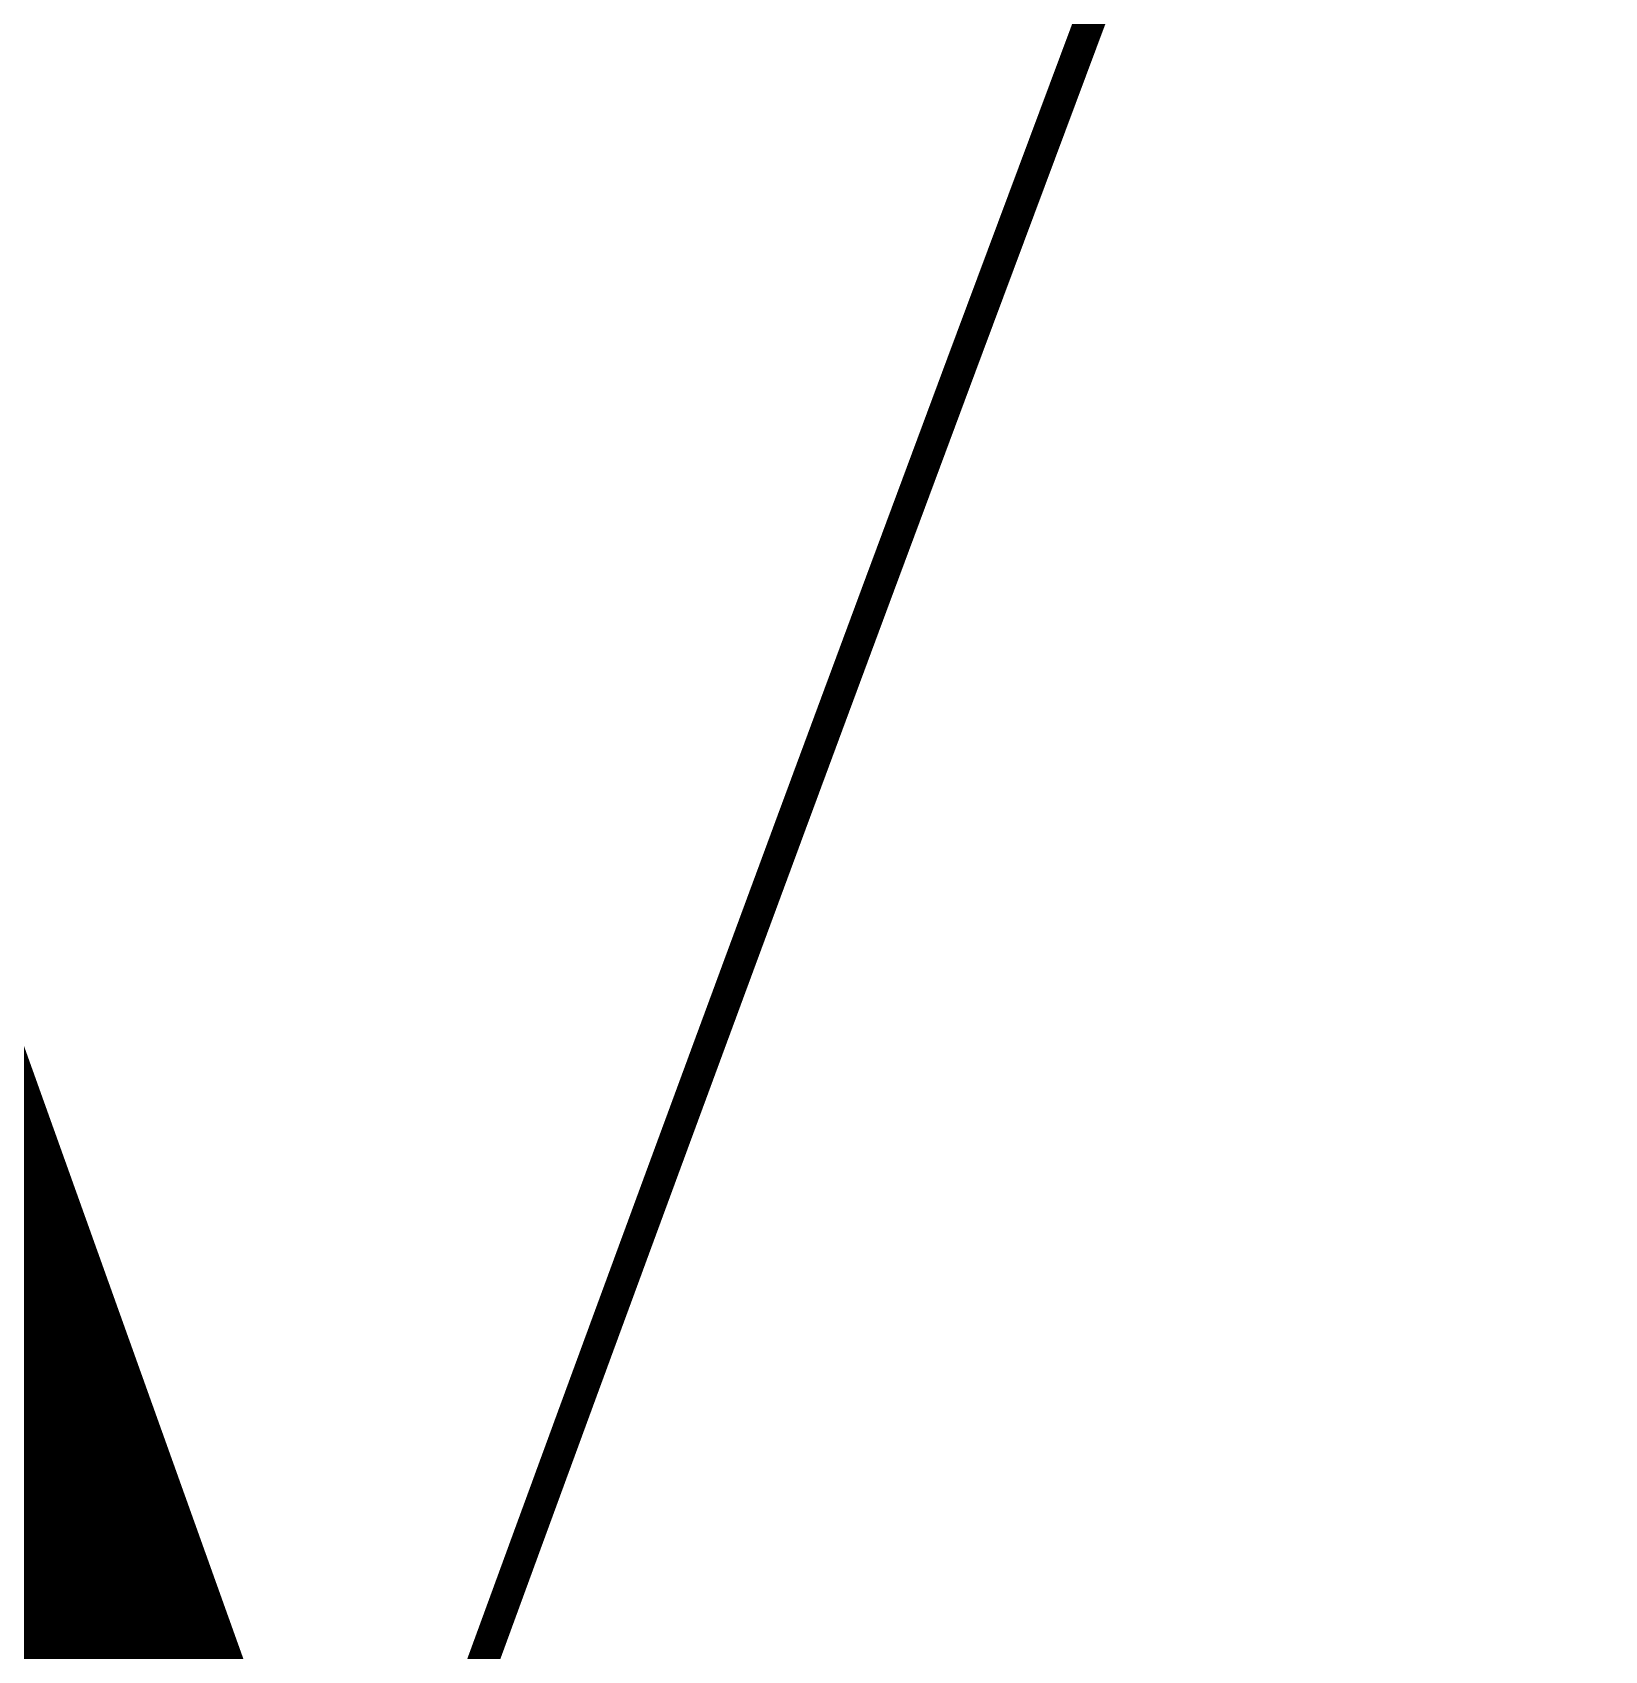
# Model space of a CAD drawing. Header units: inches. Extents: x -18 to 217, y -14 to 159.
# Drawn here: x 21.77 to 22.412, y 14.375 to 15.035 of the extents above; entities that cross this region are included whole.
import ezdxf

# ---------------------------------------------------------------- set-up
doc = ezdxf.new("R2010")
doc.units = ezdxf.units.IN
for name, color, linetype in [('Dimension', 6, 'Continuous'), ('Fabrication', 76, 'Continuous'), ('Mechanical 4', 56, 'Continuous'), ('Top Overlay', 2, 'Continuous')]:
    doc.layers.add(name, color=color, linetype=linetype)

msp = doc.modelspace()

# ---------------------------------------------------------------- linework, layer by layer
at = {"layer": 'Dimension', "const_width": 0.254}
for points in [[(58.31, 19.467, 1), (13.31, 19.467, 1)], [(54.56034, 19.46693, 1), (17.06033, 19.46693, 1)]]:
    msp.add_lwpolyline(points, format="xyb", close=True, dxfattribs=at)
at = {"layer": 'Fabrication', "const_width": 0.0127}
for points in [[(53.19355, 31.33267, -1.1671), (15.67509, 13.58703)], [(53.19355, 31.33267, -1.1671), (15.67509, 13.58703)], [(53.19355, 31.33267, -1.1671), (15.67509, 13.58703)], [(53.19355, 31.33267, -1.1671), (15.67509, 13.58703)], [(54.51115, 31.13829, -1.205705), (14.17745, 15.54998)], [(54.51115, 31.13829, -1.205705), (14.17745, 15.54998)], [(46.06761, 30.49484, -1.250986), (21.84603, 14.07377)], [(46.06761, 30.49484, -1.250986), (21.84603, 14.07377)], [(46.06761, 30.49484, -1.250986), (21.84603, 14.07377)], [(46.06761, 30.49484, -1.250986), (21.84603, 14.07377)], [(44.83045, 30.2569, -1.342703), (22.3943, 15.54998)], [(21.1478, 14.54998, -0.308543), (21.84604, 14.07377)], [(21.1478, 14.54998, -0.308543), (21.84604, 14.07377)], [(21.1478, 14.54998, -0.308543), (21.84604, 14.07377)], [(21.1478, 14.54998, -0.308543), (21.84604, 14.07377)]]:
    msp.add_lwpolyline(points, format="xyb", dxfattribs=at)
for points in [[(22.15002, 14.9015), (22.20834, 15.0577)], [(22.15002, 14.9015), (22.20834, 15.0577)], [(22.11527, 14.80804), (22.15002, 14.9015)], [(22.11527, 14.80804), (22.15002, 14.9015)], [(22.09861, 14.7631), (22.11527, 14.80804)], [(22.09861, 14.7631), (22.11527, 14.80804)], [(22.08582, 14.72857), (22.09861, 14.7631)], [(22.08582, 14.72857), (22.09861, 14.7631)], [(22.08237, 14.71922), (22.08458, 14.7252)], [(22.08237, 14.71922), (22.08458, 14.7252)], [(22.08458, 14.7252), (22.08582, 14.72857)], [(22.08458, 14.7252), (22.08582, 14.72857)], [(22.08016, 14.71327), (22.08237, 14.71922)], [(22.08016, 14.71327), (22.08237, 14.71922)], [(22.07797, 14.70733), (22.08016, 14.71327)], [(22.07797, 14.70733), (22.08016, 14.71327)], [(22.07579, 14.70142), (22.07797, 14.70733)], [(22.07579, 14.70142), (22.07797, 14.70733)], [(22.07361, 14.69552), (22.07579, 14.70142)], [(22.07361, 14.69552), (22.07579, 14.70142)], [(22.07144, 14.68965), (22.07361, 14.69552)], [(22.07144, 14.68965), (22.07361, 14.69552)], [(22.06927, 14.68379), (22.07144, 14.68965)], [(22.06927, 14.68379), (22.07144, 14.68965)], [(22.06712, 14.67796), (22.06927, 14.68379)], [(22.06712, 14.67796), (22.06927, 14.68379)], [(22.06283, 14.66635), (22.06497, 14.67214)], [(22.06283, 14.66635), (22.06497, 14.67214)], [(22.06497, 14.67214), (22.06712, 14.67796)], [(22.06497, 14.67214), (22.06712, 14.67796)], [(22.0607, 14.66058), (22.06283, 14.66635)], [(22.0607, 14.66058), (22.06283, 14.66635)], [(22.05857, 14.65482), (22.0607, 14.66058)], [(22.05857, 14.65482), (22.0607, 14.66058)], [(22.05646, 14.64909), (22.05857, 14.65482)], [(22.05646, 14.64909), (22.05857, 14.65482)], [(22.05435, 14.64337), (22.05646, 14.64909)], [(22.05435, 14.64337), (22.05646, 14.64909)], [(22.05225, 14.63768), (22.05435, 14.64337)], [(22.05225, 14.63768), (22.05435, 14.64337)], [(22.04833, 14.62706), (22.05029, 14.63236)], [(22.04833, 14.62706), (22.05029, 14.63236)], [(22.05029, 14.63236), (22.05225, 14.63768)], [(22.05029, 14.63236), (22.05225, 14.63768)], [(22.04638, 14.62178), (22.04833, 14.62706)], [(22.04638, 14.62178), (22.04833, 14.62706)], [(22.04444, 14.61651), (22.04638, 14.62178)], [(22.04444, 14.61651), (22.04638, 14.62178)], [(22.04251, 14.61126), (22.04444, 14.61651)], [(22.04251, 14.61126), (22.04444, 14.61651)], [(22.03866, 14.60082), (22.04058, 14.60603)], [(22.03866, 14.60082), (22.04058, 14.60603)], [(22.04058, 14.60603), (22.04251, 14.61126)], [(22.04058, 14.60603), (22.04251, 14.61126)], [(22.03674, 14.59562), (22.03866, 14.60082)], [(22.03674, 14.59562), (22.03866, 14.60082)], [(22.03484, 14.59045), (22.03674, 14.59562)], [(22.03484, 14.59045), (22.03674, 14.59562)], [(22.03293, 14.58529), (22.03484, 14.59045)], [(22.03293, 14.58529), (22.03484, 14.59045)], [(22.02915, 14.57502), (22.03104, 14.58015)], [(22.02915, 14.57502), (22.03104, 14.58015)], [(22.03104, 14.58015), (22.03293, 14.58529)], [(22.03104, 14.58015), (22.03293, 14.58529)], [(22.02727, 14.56992), (22.02915, 14.57502)], [(22.02727, 14.56992), (22.02915, 14.57502)], [(22.0254, 14.56483), (22.02727, 14.56992)], [(22.0254, 14.56483), (22.02727, 14.56992)], [(22.02167, 14.55471), (22.02353, 14.55976)], [(22.02167, 14.55471), (22.02353, 14.55976)], [(22.02353, 14.55976), (22.0254, 14.56483)], [(22.02353, 14.55976), (22.0254, 14.56483)], [(22.01982, 14.54967), (22.02167, 14.55471)], [(22.01982, 14.54967), (22.02167, 14.55471)], [(22.01797, 14.54465), (22.01982, 14.54967)], [(22.01797, 14.54465), (22.01982, 14.54967)], [(22.0143, 14.53468), (22.01613, 14.53966)], [(22.0143, 14.53468), (22.01613, 14.53966)], [(22.01613, 14.53966), (22.01797, 14.54465)], [(22.01613, 14.53966), (22.01797, 14.54465)], [(22.0126, 14.53004), (22.0143, 14.53468)], [(22.0126, 14.53004), (22.0143, 14.53468)], [(22.0109, 14.52542), (22.0126, 14.53004)], [(22.0109, 14.52542), (22.0126, 14.53004)], [(22.00752, 14.51623), (22.00921, 14.52082)], [(22.00752, 14.51623), (22.00921, 14.52082)], [(22.00921, 14.52082), (22.0109, 14.52542)], [(22.00921, 14.52082), (22.0109, 14.52542)], [(22.00584, 14.51166), (22.00752, 14.51623)], [(22.00584, 14.51166), (22.00752, 14.51623)], [(22.0025, 14.50257), (22.00416, 14.50711)], [(22.0025, 14.50257), (22.00416, 14.50711)], [(22.00416, 14.50711), (22.00584, 14.51166)], [(22.00416, 14.50711), (22.00584, 14.51166)], [(22.00083, 14.49804), (22.0025, 14.50257)], [(22.00083, 14.49804), (22.0025, 14.50257)], [(21.99753, 14.48904), (21.99918, 14.49353)], [(21.99753, 14.48904), (21.99918, 14.49353)], [(21.99918, 14.49353), (22.00083, 14.49804)], [(21.99918, 14.49353), (22.00083, 14.49804)], [(21.99588, 14.48456), (21.99753, 14.48904)], [(21.99588, 14.48456), (21.99753, 14.48904)], [(21.99261, 14.47565), (21.99424, 14.4801)], [(21.99261, 14.47565), (21.99424, 14.4801)], [(21.99424, 14.4801), (21.99588, 14.48456)], [(21.99424, 14.4801), (21.99588, 14.48456)], [(21.99098, 14.47122), (21.99261, 14.47565)], [(21.99098, 14.47122), (21.99261, 14.47565)], [(21.98775, 14.4624), (21.98936, 14.4668)], [(21.98775, 14.4624), (21.98936, 14.4668)], [(21.98936, 14.4668), (21.99098, 14.47122)], [(21.98936, 14.4668), (21.99098, 14.47122)], [(21.98614, 14.45801), (21.98775, 14.4624)], [(21.98614, 14.45801), (21.98775, 14.4624)], [(21.98294, 14.44929), (21.98454, 14.45364)], [(21.98294, 14.44929), (21.98454, 14.45364)], [(21.98454, 14.45364), (21.98614, 14.45801)], [(21.98454, 14.45364), (21.98614, 14.45801)], [(21.98135, 14.44495), (21.98294, 14.44929)], [(21.98135, 14.44495), (21.98294, 14.44929)], [(21.9783, 14.43662), (21.97977, 14.44062)], [(21.9783, 14.43662), (21.97977, 14.44062)], [(21.97977, 14.44062), (21.98135, 14.44495)], [(21.97977, 14.44062), (21.98135, 14.44495)], [(21.97684, 14.43264), (21.9783, 14.43662)], [(21.97684, 14.43264), (21.9783, 14.43662)], [(21.97393, 14.4247), (21.97538, 14.42866)], [(21.97393, 14.4247), (21.97538, 14.42866)], [(21.97538, 14.42866), (21.97684, 14.43264)], [(21.97538, 14.42866), (21.97684, 14.43264)], [(21.97104, 14.41682), (21.97248, 14.42075)], [(21.97104, 14.41682), (21.97248, 14.42075)], [(21.97248, 14.42075), (21.97393, 14.4247)], [(21.97248, 14.42075), (21.97393, 14.4247)], [(21.96961, 14.4129), (21.97104, 14.41682)], [(21.96961, 14.4129), (21.97104, 14.41682)], [(21.96675, 14.40509), (21.96818, 14.40899)], [(21.96675, 14.40509), (21.96818, 14.40899)], [(21.96818, 14.40899), (21.96961, 14.4129)], [(21.96818, 14.40899), (21.96961, 14.4129)], [(21.96392, 14.39735), (21.96533, 14.40121)], [(21.96392, 14.39735), (21.96533, 14.40121)], [(21.96533, 14.40121), (21.96675, 14.40509)], [(21.96533, 14.40121), (21.96675, 14.40509)], [(21.9624, 14.3932), (21.96392, 14.39735)], [(21.9624, 14.3932), (21.96392, 14.39735)], [(21.95007, 14.35951), (21.96112, 14.3897)], [(21.95007, 14.35951), (21.96112, 14.3897)], [(21.96112, 14.3897), (21.9624, 14.3932)], [(21.96112, 14.3897), (21.9624, 14.3932)]]:
    msp.add_lwpolyline(points, dxfattribs=at)
at = {"layer": 'Fabrication', "const_width": 0.00635}
for points in [[(22.14684, 14.9015, 1), (22.15319, 14.9015, 1)], [(22.14684, 14.9015, 1), (22.15319, 14.9015, 1)], [(22.14684, 14.9015, 1), (22.15319, 14.9015, 1)], [(22.14684, 14.9015, 1), (22.15319, 14.9015, 1)], [(22.1121, 14.80804, 1), (22.11845, 14.80804, 1)], [(22.1121, 14.80804, 1), (22.11845, 14.80804, 1)], [(22.1121, 14.80804, 1), (22.11845, 14.80804, 1)], [(22.1121, 14.80804, 1), (22.11845, 14.80804, 1)], [(22.09543, 14.7631, 1), (22.10178, 14.7631, 1)], [(22.09543, 14.7631, 1), (22.10178, 14.7631, 1)], [(22.09543, 14.7631, 1), (22.10178, 14.7631, 1)], [(22.09543, 14.7631, 1), (22.10178, 14.7631, 1)], [(22.0814, 14.7252, 1), (22.08775, 14.7252, 1)], [(22.0814, 14.7252, 1), (22.08775, 14.7252, 1)], [(22.0814, 14.7252, 1), (22.08775, 14.7252, 1)], [(22.0814, 14.7252, 1), (22.08775, 14.7252, 1)], [(22.08265, 14.72857, 1), (22.089, 14.72857, 1)], [(22.08265, 14.72857, 1), (22.089, 14.72857, 1)], [(22.08265, 14.72857, 1), (22.089, 14.72857, 1)], [(22.08265, 14.72857, 1), (22.089, 14.72857, 1)], [(22.07919, 14.71922, 1), (22.08554, 14.71922, 1)], [(22.07919, 14.71922, 1), (22.08554, 14.71922, 1)], [(22.07919, 14.71922, 1), (22.08554, 14.71922, 1)], [(22.07919, 14.71922, 1), (22.08554, 14.71922, 1)], [(22.07699, 14.71327, 1), (22.08334, 14.71327, 1)], [(22.07699, 14.71327, 1), (22.08334, 14.71327, 1)], [(22.07699, 14.71327, 1), (22.08334, 14.71327, 1)], [(22.07699, 14.71327, 1), (22.08334, 14.71327, 1)], [(22.0748, 14.70733, 1), (22.08115, 14.70733, 1)], [(22.0748, 14.70733, 1), (22.08115, 14.70733, 1)], [(22.0748, 14.70733, 1), (22.08115, 14.70733, 1)], [(22.0748, 14.70733, 1), (22.08115, 14.70733, 1)], [(22.07261, 14.70142, 1), (22.07896, 14.70142, 1)], [(22.07261, 14.70142, 1), (22.07896, 14.70142, 1)], [(22.07261, 14.70142, 1), (22.07896, 14.70142, 1)], [(22.07261, 14.70142, 1), (22.07896, 14.70142, 1)], [(22.07043, 14.69552, 1), (22.07678, 14.69552, 1)], [(22.07043, 14.69552, 1), (22.07678, 14.69552, 1)], [(22.07043, 14.69552, 1), (22.07678, 14.69552, 1)], [(22.07043, 14.69552, 1), (22.07678, 14.69552, 1)], [(22.06826, 14.68965, 1), (22.07461, 14.68965, 1)], [(22.06826, 14.68965, 1), (22.07461, 14.68965, 1)], [(22.06826, 14.68965, 1), (22.07461, 14.68965, 1)], [(22.06826, 14.68965, 1), (22.07461, 14.68965, 1)], [(22.0661, 14.68379, 1), (22.07245, 14.68379, 1)], [(22.0661, 14.68379, 1), (22.07245, 14.68379, 1)], [(22.0661, 14.68379, 1), (22.07245, 14.68379, 1)], [(22.0661, 14.68379, 1), (22.07245, 14.68379, 1)], [(22.06179, 14.67214, 1), (22.06814, 14.67214, 1)], [(22.06179, 14.67214, 1), (22.06814, 14.67214, 1)], [(22.06179, 14.67214, 1), (22.06814, 14.67214, 1)], [(22.06179, 14.67214, 1), (22.06814, 14.67214, 1)], [(22.06394, 14.67796, 1), (22.07029, 14.67796, 1)], [(22.06394, 14.67796, 1), (22.07029, 14.67796, 1)], [(22.06394, 14.67796, 1), (22.07029, 14.67796, 1)], [(22.06394, 14.67796, 1), (22.07029, 14.67796, 1)], [(22.05966, 14.66635, 1), (22.06601, 14.66635, 1)], [(22.05966, 14.66635, 1), (22.06601, 14.66635, 1)], [(22.05966, 14.66635, 1), (22.06601, 14.66635, 1)], [(22.05966, 14.66635, 1), (22.06601, 14.66635, 1)], [(22.05753, 14.66058, 1), (22.06388, 14.66058, 1)], [(22.05753, 14.66058, 1), (22.06388, 14.66058, 1)], [(22.05753, 14.66058, 1), (22.06388, 14.66058, 1)], [(22.05753, 14.66058, 1), (22.06388, 14.66058, 1)], [(22.0554, 14.65482, 1), (22.06175, 14.65482, 1)], [(22.0554, 14.65482, 1), (22.06175, 14.65482, 1)], [(22.0554, 14.65482, 1), (22.06175, 14.65482, 1)], [(22.0554, 14.65482, 1), (22.06175, 14.65482, 1)], [(22.05328, 14.64909, 1), (22.05963, 14.64909, 1)], [(22.05328, 14.64909, 1), (22.05963, 14.64909, 1)], [(22.05328, 14.64909, 1), (22.05963, 14.64909, 1)], [(22.05328, 14.64909, 1), (22.05963, 14.64909, 1)], [(22.05118, 14.64337, 1), (22.05753, 14.64337, 1)], [(22.05118, 14.64337, 1), (22.05753, 14.64337, 1)], [(22.05118, 14.64337, 1), (22.05753, 14.64337, 1)], [(22.05118, 14.64337, 1), (22.05753, 14.64337, 1)], [(22.04711, 14.63236, 1), (22.05346, 14.63236, 1)], [(22.04711, 14.63236, 1), (22.05346, 14.63236, 1)], [(22.04711, 14.63236, 1), (22.05346, 14.63236, 1)], [(22.04711, 14.63236, 1), (22.05346, 14.63236, 1)], [(22.04907, 14.63768, 1), (22.05542, 14.63768, 1)], [(22.04907, 14.63768, 1), (22.05542, 14.63768, 1)], [(22.04907, 14.63768, 1), (22.05542, 14.63768, 1)], [(22.04907, 14.63768, 1), (22.05542, 14.63768, 1)], [(22.04516, 14.62706, 1), (22.05151, 14.62706, 1)], [(22.04516, 14.62706, 1), (22.05151, 14.62706, 1)], [(22.04516, 14.62706, 1), (22.05151, 14.62706, 1)], [(22.04516, 14.62706, 1), (22.05151, 14.62706, 1)], [(22.04321, 14.62178, 1), (22.04956, 14.62178, 1)], [(22.04321, 14.62178, 1), (22.04956, 14.62178, 1)], [(22.04321, 14.62178, 1), (22.04956, 14.62178, 1)], [(22.04321, 14.62178, 1), (22.04956, 14.62178, 1)], [(22.04127, 14.61651, 1), (22.04762, 14.61651, 1)], [(22.04127, 14.61651, 1), (22.04762, 14.61651, 1)], [(22.04127, 14.61651, 1), (22.04762, 14.61651, 1)], [(22.04127, 14.61651, 1), (22.04762, 14.61651, 1)], [(22.0374, 14.60603, 1), (22.04375, 14.60603, 1)], [(22.0374, 14.60603, 1), (22.04375, 14.60603, 1)], [(22.0374, 14.60603, 1), (22.04375, 14.60603, 1)], [(22.0374, 14.60603, 1), (22.04375, 14.60603, 1)], [(22.03933, 14.61126, 1), (22.04568, 14.61126, 1)], [(22.03933, 14.61126, 1), (22.04568, 14.61126, 1)], [(22.03933, 14.61126, 1), (22.04568, 14.61126, 1)], [(22.03933, 14.61126, 1), (22.04568, 14.61126, 1)], [(22.03548, 14.60082, 1), (22.04183, 14.60082, 1)], [(22.03548, 14.60082, 1), (22.04183, 14.60082, 1)], [(22.03548, 14.60082, 1), (22.04183, 14.60082, 1)], [(22.03548, 14.60082, 1), (22.04183, 14.60082, 1)], [(22.03357, 14.59562, 1), (22.03992, 14.59562, 1)], [(22.03357, 14.59562, 1), (22.03992, 14.59562, 1)], [(22.03357, 14.59562, 1), (22.03992, 14.59562, 1)], [(22.03357, 14.59562, 1), (22.03992, 14.59562, 1)], [(22.03166, 14.59045, 1), (22.03801, 14.59045, 1)], [(22.03166, 14.59045, 1), (22.03801, 14.59045, 1)], [(22.03166, 14.59045, 1), (22.03801, 14.59045, 1)], [(22.03166, 14.59045, 1), (22.03801, 14.59045, 1)], [(22.02787, 14.58015, 1), (22.03422, 14.58015, 1)], [(22.02787, 14.58015, 1), (22.03422, 14.58015, 1)], [(22.02787, 14.58015, 1), (22.03422, 14.58015, 1)], [(22.02787, 14.58015, 1), (22.03422, 14.58015, 1)], [(22.02976, 14.58529, 1), (22.03611, 14.58529, 1)], [(22.02976, 14.58529, 1), (22.03611, 14.58529, 1)], [(22.02976, 14.58529, 1), (22.03611, 14.58529, 1)], [(22.02976, 14.58529, 1), (22.03611, 14.58529, 1)], [(22.02598, 14.57502, 1), (22.03233, 14.57502, 1)], [(22.02598, 14.57502, 1), (22.03233, 14.57502, 1)], [(22.02598, 14.57502, 1), (22.03233, 14.57502, 1)], [(22.02598, 14.57502, 1), (22.03233, 14.57502, 1)], [(22.0241, 14.56992, 1), (22.03045, 14.56992, 1)], [(22.0241, 14.56992, 1), (22.03045, 14.56992, 1)], [(22.0241, 14.56992, 1), (22.03045, 14.56992, 1)], [(22.0241, 14.56992, 1), (22.03045, 14.56992, 1)], [(22.02036, 14.55976, 1), (22.02671, 14.55976, 1)], [(22.02036, 14.55976, 1), (22.02671, 14.55976, 1)], [(22.02036, 14.55976, 1), (22.02671, 14.55976, 1)], [(22.02036, 14.55976, 1), (22.02671, 14.55976, 1)], [(22.02222, 14.56483, 1), (22.02857, 14.56483, 1)], [(22.02222, 14.56483, 1), (22.02857, 14.56483, 1)], [(22.02222, 14.56483, 1), (22.02857, 14.56483, 1)], [(22.02222, 14.56483, 1), (22.02857, 14.56483, 1)], [(22.0185, 14.55471, 1), (22.02485, 14.55471, 1)], [(22.0185, 14.55471, 1), (22.02485, 14.55471, 1)], [(22.0185, 14.55471, 1), (22.02485, 14.55471, 1)], [(22.0185, 14.55471, 1), (22.02485, 14.55471, 1)], [(22.01664, 14.54967, 1), (22.02299, 14.54967, 1)], [(22.01664, 14.54967, 1), (22.02299, 14.54967, 1)], [(22.01664, 14.54967, 1), (22.02299, 14.54967, 1)], [(22.01664, 14.54967, 1), (22.02299, 14.54967, 1)], [(22.01296, 14.53966, 1), (22.01931, 14.53966, 1)], [(22.01296, 14.53966, 1), (22.01931, 14.53966, 1)], [(22.01296, 14.53966, 1), (22.01931, 14.53966, 1)], [(22.01296, 14.53966, 1), (22.01931, 14.53966, 1)], [(22.0148, 14.54465, 1), (22.02115, 14.54465, 1)], [(22.0148, 14.54465, 1), (22.02115, 14.54465, 1)], [(22.0148, 14.54465, 1), (22.02115, 14.54465, 1)], [(22.0148, 14.54465, 1), (22.02115, 14.54465, 1)], [(22.01113, 14.53468, 1), (22.01748, 14.53468, 1)], [(22.01113, 14.53468, 1), (22.01748, 14.53468, 1)], [(22.01113, 14.53468, 1), (22.01748, 14.53468, 1)], [(22.01113, 14.53468, 1), (22.01748, 14.53468, 1)], [(22.00942, 14.53004, 1), (22.01577, 14.53004, 1)], [(22.00942, 14.53004, 1), (22.01577, 14.53004, 1)], [(22.00942, 14.53004, 1), (22.01577, 14.53004, 1)], [(22.00942, 14.53004, 1), (22.01577, 14.53004, 1)], [(22.00603, 14.52082, 1), (22.01238, 14.52082, 1)], [(22.00603, 14.52082, 1), (22.01238, 14.52082, 1)], [(22.00603, 14.52082, 1), (22.01238, 14.52082, 1)], [(22.00603, 14.52082, 1), (22.01238, 14.52082, 1)], [(22.00772, 14.52542, 1), (22.01407, 14.52542, 1)], [(22.00772, 14.52542, 1), (22.01407, 14.52542, 1)], [(22.00772, 14.52542, 1), (22.01407, 14.52542, 1)], [(22.00772, 14.52542, 1), (22.01407, 14.52542, 1)], [(22.00435, 14.51623, 1), (22.0107, 14.51623, 1)], [(22.00435, 14.51623, 1), (22.0107, 14.51623, 1)], [(22.00435, 14.51623, 1), (22.0107, 14.51623, 1)], [(22.00435, 14.51623, 1), (22.0107, 14.51623, 1)], [(22.00099, 14.50711, 1), (22.00734, 14.50711, 1)], [(22.00099, 14.50711, 1), (22.00734, 14.50711, 1)], [(22.00099, 14.50711, 1), (22.00734, 14.50711, 1)], [(22.00099, 14.50711, 1), (22.00734, 14.50711, 1)], [(22.00267, 14.51166, 1), (22.00902, 14.51166, 1)], [(22.00267, 14.51166, 1), (22.00902, 14.51166, 1)], [(22.00267, 14.51166, 1), (22.00902, 14.51166, 1)], [(22.00267, 14.51166, 1), (22.00902, 14.51166, 1)], [(21.99932, 14.50257, 1), (22.00567, 14.50257, 1)], [(21.99932, 14.50257, 1), (22.00567, 14.50257, 1)], [(21.99932, 14.50257, 1), (22.00567, 14.50257, 1)], [(21.99932, 14.50257, 1), (22.00567, 14.50257, 1)], [(21.996, 14.49353, 1), (22.00235, 14.49353, 1)], [(21.996, 14.49353, 1), (22.00235, 14.49353, 1)], [(21.996, 14.49353, 1), (22.00235, 14.49353, 1)], [(21.996, 14.49353, 1), (22.00235, 14.49353, 1)], [(21.99766, 14.49804, 1), (22.00401, 14.49804, 1)], [(21.99766, 14.49804, 1), (22.00401, 14.49804, 1)], [(21.99766, 14.49804, 1), (22.00401, 14.49804, 1)], [(21.99766, 14.49804, 1), (22.00401, 14.49804, 1)], [(21.99435, 14.48904, 1), (22.0007, 14.48904, 1)], [(21.99435, 14.48904, 1), (22.0007, 14.48904, 1)], [(21.99435, 14.48904, 1), (22.0007, 14.48904, 1)], [(21.99435, 14.48904, 1), (22.0007, 14.48904, 1)], [(21.99107, 14.4801, 1), (21.99742, 14.4801, 1)], [(21.99107, 14.4801, 1), (21.99742, 14.4801, 1)], [(21.99107, 14.4801, 1), (21.99742, 14.4801, 1)], [(21.99107, 14.4801, 1), (21.99742, 14.4801, 1)], [(21.99271, 14.48456, 1), (21.99906, 14.48456, 1)], [(21.99271, 14.48456, 1), (21.99906, 14.48456, 1)], [(21.99271, 14.48456, 1), (21.99906, 14.48456, 1)], [(21.99271, 14.48456, 1), (21.99906, 14.48456, 1)], [(21.98944, 14.47565, 1), (21.99579, 14.47565, 1)], [(21.98944, 14.47565, 1), (21.99579, 14.47565, 1)], [(21.98944, 14.47565, 1), (21.99579, 14.47565, 1)], [(21.98944, 14.47565, 1), (21.99579, 14.47565, 1)], [(21.98619, 14.4668, 1), (21.99254, 14.4668, 1)], [(21.98619, 14.4668, 1), (21.99254, 14.4668, 1)], [(21.98619, 14.4668, 1), (21.99254, 14.4668, 1)], [(21.98619, 14.4668, 1), (21.99254, 14.4668, 1)], [(21.98781, 14.47122, 1), (21.99416, 14.47122, 1)], [(21.98781, 14.47122, 1), (21.99416, 14.47122, 1)], [(21.98781, 14.47122, 1), (21.99416, 14.47122, 1)], [(21.98781, 14.47122, 1), (21.99416, 14.47122, 1)], [(21.98457, 14.4624, 1), (21.99092, 14.4624, 1)], [(21.98457, 14.4624, 1), (21.99092, 14.4624, 1)], [(21.98457, 14.4624, 1), (21.99092, 14.4624, 1)], [(21.98457, 14.4624, 1), (21.99092, 14.4624, 1)], [(21.98136, 14.45364, 1), (21.98771, 14.45364, 1)], [(21.98136, 14.45364, 1), (21.98771, 14.45364, 1)], [(21.98136, 14.45364, 1), (21.98771, 14.45364, 1)], [(21.98136, 14.45364, 1), (21.98771, 14.45364, 1)], [(21.98297, 14.45801, 1), (21.98932, 14.45801, 1)], [(21.98297, 14.45801, 1), (21.98932, 14.45801, 1)], [(21.98297, 14.45801, 1), (21.98932, 14.45801, 1)], [(21.98297, 14.45801, 1), (21.98932, 14.45801, 1)], [(21.97977, 14.44929, 1), (21.98612, 14.44929, 1)], [(21.97977, 14.44929, 1), (21.98612, 14.44929, 1)], [(21.97977, 14.44929, 1), (21.98612, 14.44929, 1)], [(21.97977, 14.44929, 1), (21.98612, 14.44929, 1)], [(21.97659, 14.44062, 1), (21.98294, 14.44062, 1)], [(21.97659, 14.44062, 1), (21.98294, 14.44062, 1)], [(21.97659, 14.44062, 1), (21.98294, 14.44062, 1)], [(21.97659, 14.44062, 1), (21.98294, 14.44062, 1)], [(21.97818, 14.44495, 1), (21.98453, 14.44495, 1)], [(21.97818, 14.44495, 1), (21.98453, 14.44495, 1)], [(21.97818, 14.44495, 1), (21.98453, 14.44495, 1)], [(21.97818, 14.44495, 1), (21.98453, 14.44495, 1)], [(21.97512, 14.43662, 1), (21.98147, 14.43662, 1)], [(21.97512, 14.43662, 1), (21.98147, 14.43662, 1)], [(21.97512, 14.43662, 1), (21.98147, 14.43662, 1)], [(21.97512, 14.43662, 1), (21.98147, 14.43662, 1)], [(21.9722, 14.42866, 1), (21.97855, 14.42866, 1)], [(21.9722, 14.42866, 1), (21.97855, 14.42866, 1)], [(21.9722, 14.42866, 1), (21.97855, 14.42866, 1)], [(21.9722, 14.42866, 1), (21.97855, 14.42866, 1)], [(21.97366, 14.43264, 1), (21.98001, 14.43264, 1)], [(21.97366, 14.43264, 1), (21.98001, 14.43264, 1)], [(21.97366, 14.43264, 1), (21.98001, 14.43264, 1)], [(21.97366, 14.43264, 1), (21.98001, 14.43264, 1)], [(21.96931, 14.42075, 1), (21.97566, 14.42075, 1)], [(21.96931, 14.42075, 1), (21.97566, 14.42075, 1)], [(21.96931, 14.42075, 1), (21.97566, 14.42075, 1)], [(21.96931, 14.42075, 1), (21.97566, 14.42075, 1)], [(21.97075, 14.4247, 1), (21.9771, 14.4247, 1)], [(21.97075, 14.4247, 1), (21.9771, 14.4247, 1)], [(21.97075, 14.4247, 1), (21.9771, 14.4247, 1)], [(21.97075, 14.4247, 1), (21.9771, 14.4247, 1)], [(21.96787, 14.41682, 1), (21.97422, 14.41682, 1)], [(21.96787, 14.41682, 1), (21.97422, 14.41682, 1)], [(21.96787, 14.41682, 1), (21.97422, 14.41682, 1)], [(21.96787, 14.41682, 1), (21.97422, 14.41682, 1)], [(21.965, 14.40899, 1), (21.97135, 14.40899, 1)], [(21.965, 14.40899, 1), (21.97135, 14.40899, 1)], [(21.965, 14.40899, 1), (21.97135, 14.40899, 1)], [(21.965, 14.40899, 1), (21.97135, 14.40899, 1)], [(21.96643, 14.4129, 1), (21.97278, 14.4129, 1)], [(21.96643, 14.4129, 1), (21.97278, 14.4129, 1)], [(21.96643, 14.4129, 1), (21.97278, 14.4129, 1)], [(21.96643, 14.4129, 1), (21.97278, 14.4129, 1)], [(21.96216, 14.40121, 1), (21.96851, 14.40121, 1)], [(21.96216, 14.40121, 1), (21.96851, 14.40121, 1)], [(21.96216, 14.40121, 1), (21.96851, 14.40121, 1)], [(21.96216, 14.40121, 1), (21.96851, 14.40121, 1)], [(21.96358, 14.40509, 1), (21.96993, 14.40509, 1)], [(21.96358, 14.40509, 1), (21.96993, 14.40509, 1)], [(21.96358, 14.40509, 1), (21.96993, 14.40509, 1)], [(21.96358, 14.40509, 1), (21.96993, 14.40509, 1)], [(21.96074, 14.39735, 1), (21.96709, 14.39735, 1)], [(21.96074, 14.39735, 1), (21.96709, 14.39735, 1)], [(21.96074, 14.39735, 1), (21.96709, 14.39735, 1)], [(21.96074, 14.39735, 1), (21.96709, 14.39735, 1)], [(21.95794, 14.3897, 1), (21.96429, 14.3897, 1)], [(21.95794, 14.3897, 1), (21.96429, 14.3897, 1)], [(21.95794, 14.3897, 1), (21.96429, 14.3897, 1)], [(21.95794, 14.3897, 1), (21.96429, 14.3897, 1)], [(21.95922, 14.3932, 1), (21.96557, 14.3932, 1)], [(21.95922, 14.3932, 1), (21.96557, 14.3932, 1)], [(21.95922, 14.3932, 1), (21.96557, 14.3932, 1)], [(21.95922, 14.3932, 1), (21.96557, 14.3932, 1)]]:
    msp.add_lwpolyline(points, format="xyb", close=True, dxfattribs=at)
at = {"layer": 'Mechanical 4', "const_width": 0.0127}
for points in [[(50.81101, 19.54995, 1), (20.811, 19.54995, 1)], [(50.81101, 19.54995, 1), (20.811, 19.54995, 1)], [(50.81101, 19.54995, 1), (20.811, 19.54995, 1)], [(50.81101, 19.54995, 1), (20.811, 19.54995, 1)], [(50.8248, 19.53849, 1), (20.8248, 19.53849, 1)], [(50.8248, 19.53849, 1), (20.8248, 19.53849, 1)], [(50.8248, 19.53849, 1), (20.8248, 19.53849, 1)], [(50.8248, 19.53849, 1), (20.8248, 19.53849, 1)]]:
    msp.add_lwpolyline(points, format="xyb", close=True, dxfattribs=at)
at = {"layer": 'Top Overlay', "const_width": 0.254}
msp.add_lwpolyline([(50.81035, 19.46693, 1), (20.81035, 19.46693, 1)], format="xyb", close=True, dxfattribs=at)

doc.saveas('drawing.dxf')
